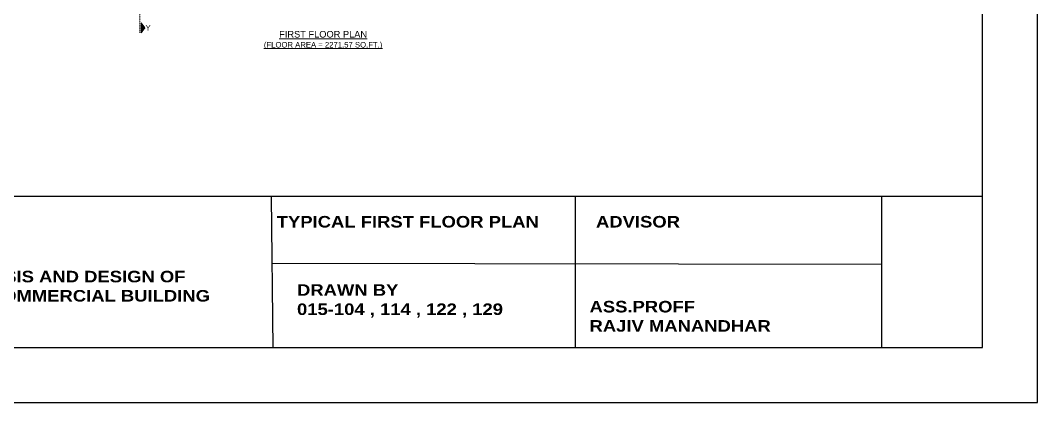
# Model space of a CAD drawing. Header units: inches. Extents: x -301229 to 1083107, y -854236 to 21026.
# Drawn here: x -192916 to -137621, y -504129 to -483363 of the extents above; entities that cross this region are included whole.
import ezdxf

# ---------------------------------------------------------------- set-up
doc = ezdxf.new("R2010")
doc.units = ezdxf.units.IN
doc.header["$MEASUREMENT"] = 0
doc.linetypes.add('ACAD_ISO12W100', pattern=[21, 12, -3, 0, -3, 0, -3])
doc.layers.add('dimension', color=25, linetype='Continuous', lineweight=20)
doc.layers.add('Text', color=2, linetype='Continuous', lineweight=20)
doc.styles.add('7 INCH', font='times.ttf', dxfattribs={"height": 7})

msp = doc.modelspace()

# ---------------------------------------------------------------- hatches: boundary and pattern name
at = {"layer": 'dimension', "ltscale": 0.5}
h = msp.add_hatch(dxfattribs=at)
h.set_pattern_fill('ANSI31', color=256, scale=22.5, angle=-90, style=0)
h.set_pattern_definition([(45, (-186353.543, -484044.5463), (1.988738, -1.988738), [])])
h.paths.add_polyline_path([(-186353.54, -484044.55), (-186353.54, -483504.55), (-186152.66, -483774.55)])

# ---------------------------------------------------------------- linework, layer by layer
for p, q in [((-219796.94, -492909.68), (-140620.94, -492909.68)), ((-179171.97, -501163.18), (-179259.36, -492944.64)), ((-162739.97, -501163.18), (-162739.97, -492944.18)), ((-146083.97, -501163.18), (-146083.97, -492944.18)), ((-179259.36, -496557.64), (-146083.97, -496611.55))]:
    msp.add_line(p, q)
for points in [[(-222796.94, -504128.68), (-137620.94, -504128.68), (-137620.94, -443896.68), (-222796.94, -443896.68)], [(-219796.94, -501128.68), (-140620.94, -501128.68), (-140620.94, -446896.68), (-219796.94, -446896.68)]]:
    msp.add_lwpolyline(points, close=True)
at = {"layer": 'dimension', "linetype": 'ACAD_ISO12W100'}
msp.add_line((-186413.54, -456506.42), (-186413.54, -484044.55), dxfattribs=at)
at = {"layer": 'dimension', "ltscale": 0.5}
msp.add_lwpolyline([(-186353.54, -483504.55), (-186353.54, -484044.55), (-186152.66, -483774.55), (-186353.54, -483504.55)], dxfattribs=at)

# ---------------------------------------------------------------- texts
at = {"char_height": 626.5465, "attachment_point": 1}
for s, width, heights, insert in [('{\\fArial Black|b0|i0|c0|p34; \\P\\pxt23; TYPICAL FIRST FLOOR PLAN}', 16587.6939, [0], (-179259.36, -492944.64)), ('   \\P{\\fArial Black|b0|i0|c0|p34;    ADVISOR\\P}     ', 16656, [0], (-162739.97, -492944.18)), ('{\\fArial Black|b0|i0|c0|p34;       \\P       PROJECT : \\P       SEISMIC ANALYSIS AND DESIGN OF\\P       RCC FRAMED COMMERCIAL BUILDING    }', 25198.9764, [0], (-203587.62, -494878.47)), (' \\P{\\fArial Black|b0|i0|c0|p34; DRAWN BY \\P 015-104 , 114 , 122 , 129}', 16519.3878, [3996.05], (-178156.21, -496652.64)), ('  {\\fArial Black|b0|i0|c0|p34;  \\P  ASS.PROFF\\P  RAJIV MANANDHAR}', 16587.6939, [0], (-162534.72, -497557.65))]:
    msp.add_mtext_dynamic_manual_height_columns(s, width=width, gutter_width=3132.73, heights=heights, dxfattribs=dict(at, insert=insert))
at = {"layer": 'Text', "attachment_point": 2, "style": '7 INCH'}
for s, insert, char_height, width in [('{\\fArial|b0|i0|c0|p34;Y}', (-185971.9, -483613.95), 300, 545.9126), ('{\\fArial|b0|i0|c0|p34;\\LFIRST FLOOR PLAN\\P\\H0.8333x;(FLOOR AREA = 2271.57 SQ.FT.)}', (-176458.74, -483937.07), 360, 7520.7402)]:
    msp.add_mtext(s, dxfattribs=dict(at, insert=insert, char_height=char_height, width=width))

doc.saveas('drawing.dxf')
